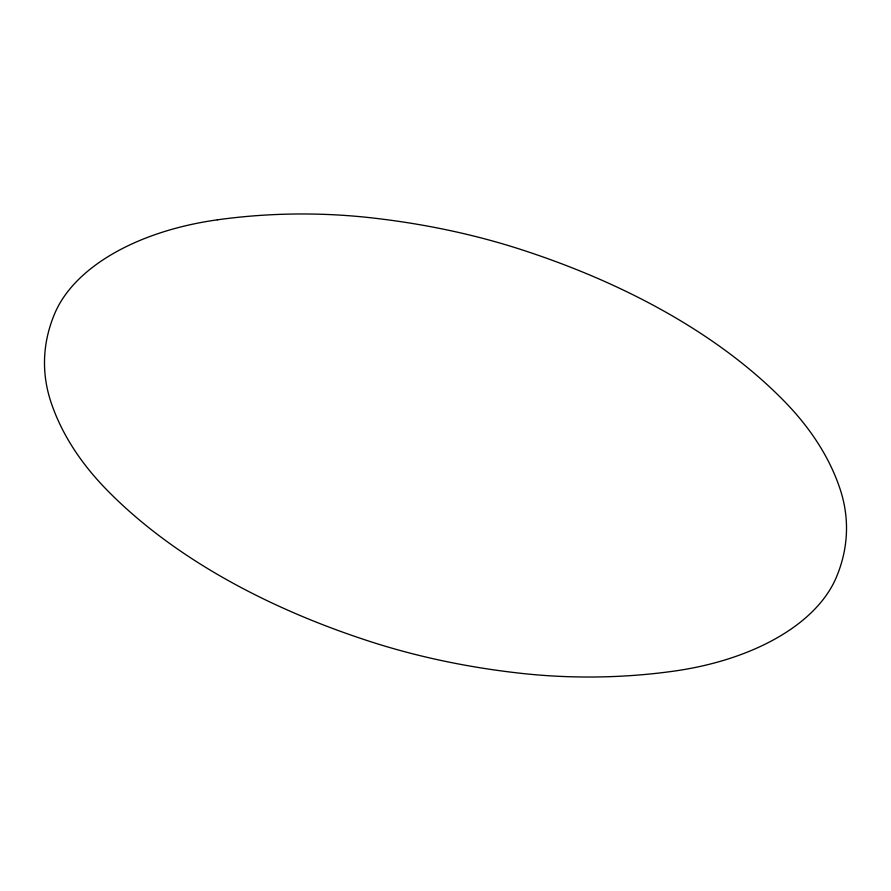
<?xml version="1.0" encoding="UTF-8"?>
<svg xmlns="http://www.w3.org/2000/svg" width="891" height="891" viewBox="0 0 891 891"><rect width="100%" height="100%" fill="white"/><g stroke="black" fill="none" stroke-linecap="round" stroke-linejoin="round"><path stroke-width="1.34" d="M217.348 219.832A220.912 127.547 0 0 0 54.629 313.777A360.822 208.316 0 0 0 50.91 401.93A500.352 288.873 0 0 0 105.984 489.014A689.957 398.344 0 0 0 370.133 641.52A500.352 288.873 0 0 0 520.968 673.318A360.822 208.316 0 0 0 673.652 671.168A220.912 127.547 0 0 0 836.371 577.223A360.822 208.316 0 0 0 840.09 489.07A500.352 288.873 0 0 0 785.016 401.986A689.957 398.344 0 0 0 520.867 249.48A500.352 288.873 0 0 0 370.032 217.682A360.822 208.316 0 0 0 217.348 219.832"/></g></svg>
